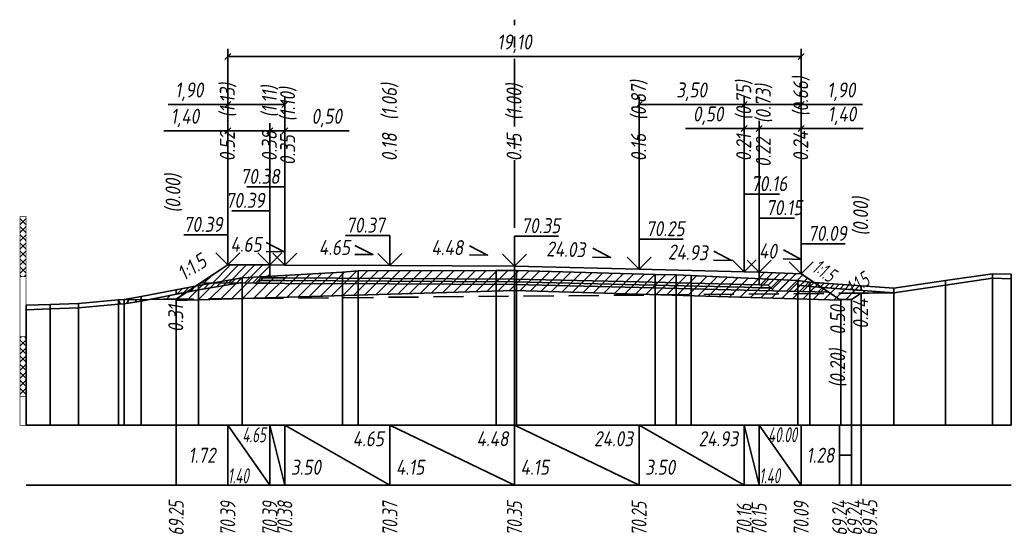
# Model space of a CAD drawing. Extents: x -717 to 1451, y -133302 to 233.
# Drawn here: x 78.9 to 244.1, y -7039.2 to -6953.5 of the extents above; entities that cross this region are included whole.
import ezdxf
from ezdxf.enums import TextEntityAlignment as Align

# ---------------------------------------------------------------- set-up
doc = ezdxf.new("R2010")
doc.units = 0
doc.linetypes.add('осевая2', pattern=[1.125, 0.75, -0.125, 0.125, -0.125])
doc.linetypes.add('штриховая', pattern=[0.75, 0.5, -0.25])
for name, color, linetype in [('Интерполированный поперечник', 2, 'Continuous'), ('Код_514', 1, 'Continuous'), ('Контур_0', 7, 'Continuous'), ('Контур_2521', 7, 'Continuous'), ('Контур_2564', 7, 'Continuous'), ('Контур_2660', 7, 'Continuous'), ('Контур_2665', 7, 'Continuous'), ('Контур_400', 7, 'Continuous'), ('Контур_508', 7, 'Continuous'), ('Контур_512', 7, 'Continuous'), ('Контур_513', 7, 'Continuous'), ('Контур_818', 7, 'Continuous'), ('Красный поперечник', 1, 'Continuous'), ('Линейка абсолютных высот', 7, 'Continuous'), ('Объём_2501', 7, 'Continuous'), ('Объём_2564', 7, 'Continuous'), ('Объём_2650', 7, 'Continuous'), ('Объём_2660', 7, 'Continuous'), ('Объём_2661', 7, 'Continuous'), ('Объём_2662', 7, 'Continuous'), ('Объём_2663', 7, 'Continuous'), ('Объём_2664', 7, 'Continuous'), ('Объём_2665', 7, 'Continuous'), ('Объём_2666', 7, 'Continuous'), ('Объём_2667', 7, 'Continuous'), ('Объём_2668', 7, 'Continuous'), ('Объём_2669', 7, 'Continuous'), ('Объём_2675', 7, 'Continuous'), ('Ось', 1, 'осевая2'), ('Откосы', 7, 'Continuous'), ('Отметки покрытия', 7, 'Continuous'), ('Рабочие отметки', 7, 'Continuous'), ('Рабочие отметки доп.', 7, 'Continuous'), ('Таблица', 7, 'Continuous'), ('Уклоны проезжей части', 7, 'Continuous'), ('Черный поперечник', 3, 'Continuous')]:
    doc.layers.add(name, color=color, linetype=linetype)
for name, color, linetype, true_color in [('Контур_2540', 2, 'Continuous', 0xffff00), ('Контур_2560', 2, 'Continuous', 0xffff00), ('Контур_2561', 7, 'Continuous', 0xff8040), ('Контур_2562', 3, 'Continuous', 0x00ff00), ('Контур_2563', 7, 'Continuous', 0xff8000), ('Контур_2570', 7, 'Continuous', 0x80ff00), ('Контур_2736', 4, 'Continuous', 0x00ffff), ('Контур_2737', 4, 'Continuous', 0x00ffff), ('Контур_2738', 4, 'Continuous', 0x00ffff), ('Контур_2739', 4, 'Continuous', 0x00ffff), ('Контур_2741', 4, 'Continuous', 0x00ffff), ('Контур_2742', 4, 'Continuous', 0x00ffff), ('Контур_2743', 4, 'Continuous', 0x00ffff), ('Контур_2744', 7, 'Continuous', 0xa4ffff), ('Контур_2745', 7, 'Continuous', 0xa4ffff), ('Контур_2747', 4, 'Continuous', 0x00ffff), ('Контур_2748', 4, 'Continuous', 0x00ffff), ('Контур_2749', 4, 'Continuous', 0x00ffff), ('Контур_2750', 4, 'Continuous', 0x00ffff), ('Контур_2751', 4, 'Continuous', 0x00ffff), ('Контур_2752', 4, 'Continuous', 0x00ffff), ('Контур_402', 7, 'Continuous', 0xff6464), ('Контур_703', 4, 'Continuous', 0x00ffff), ('Контур_705', 4, 'Continuous', 0x00ffff), ('Контур_707', 4, 'Continuous', 0x00ffff), ('Контур_720', 131, 'Continuous', 0xaaffff), ('Объём_2500', 7, 'Continuous', 0xc0c0c0), ('Объём_2520', 7, 'Continuous', 0x80ffff), ('Объём_2540', 2, 'Continuous', 0xffff00), ('Объём_2560', 2, 'Continuous', 0xffff00), ('Объём_2561', 7, 'Continuous', 0xff8040), ('Объём_2562', 3, 'Continuous', 0x00ff00), ('Объём_2563', 7, 'Continuous', 0xff8000), ('Объём_2570', 7, 'Continuous', 0x80ff00), ('Объём_2580', 3, 'Continuous', 0x00ff00), ('Объём_2600', 7, 'Continuous', 0x808000)]:
    doc.layers.add(name, color=color, linetype=linetype, true_color=true_color)
doc.styles.get("Standard").update_dxf_attribs({"font": 'txt', "height": 2.5})
doc.styles.add('М', font='romand.shx', dxfattribs={"width": 0.8, "oblique": 10, "height": 2.5})
doc.dimstyles.new('ISO-25', dxfattribs={"dimtxt": 2.5, "dimasz": 2.5, "dimexe": 1.25, "dimexo": 0.625, "dimtad": 1, "dimtxsty": 'Standard', "dimcen": 2.5, "dimadec": 0, "dimazin": 0, "dimtfac": 1, "dimtmove": 0, "dimatfit": 3, "dimfxl": 1, "dimarcsym": 0})

# ---------------------------------------------------------------- blocks, each defined once
blk = doc.blocks.new('_Oblique')
at = {"color": 0, "linetype": 'ByBlock', "lineweight": -2}
blk.add_line((-0.5, -0.5), (0.5, 0.5), dxfattribs=at)
blk = doc.blocks.new('*D145')
at = {"color": 0, "lineweight": -2, "transparency": 16777216}
for p, q in [((202.09, -6994.92), (202.09, -6970.3)), ((209.09, -6995.2), (209.09, -6970.3)), ((202.09, -6971.55), (209.09, -6971.55)), ((209.09, -6971.55), (219.44, -6971.55))]:
    blk.add_line(p, q, dxfattribs=at)
at = {"layer": 'Defpoints', "color": 0, "transparency": 16777216}
for p in [(209.09, -6971.55), (202.09, -6995.55), (209.09, -6995.83)]:
    blk.add_point(p, dxfattribs=at)
at = {"color": 0, "lineweight": -2, "transparency": 16777216, "rotation": 180}
blk.add_blockref('_Oblique', (202.09, -6971.55), dxfattribs=at)
at = {"color": 0, "lineweight": -2, "transparency": 16777216}
blk.add_blockref('_Oblique', (209.09, -6971.55), dxfattribs=at)
at = {"color": 0, "transparency": 16777216, "insert": (215.9, -6969.44), "char_height": 2.5, "width": 8.75, "attachment_point": 5, "style": 'М'}
blk.add_mtext('1,40', dxfattribs=at)
blk = doc.blocks.new('*D146')
at = {"color": 0, "lineweight": -2, "transparency": 16777216}
for p, q in [((113.59, -6993.71), (113.59, -6970.68)), ((120.59, -6993.74), (120.59, -6970.68)), ((113.59, -6971.93), (102.92, -6971.93)), ((120.59, -6971.93), (113.59, -6971.93))]:
    blk.add_line(p, q, dxfattribs=at)
at = {"layer": 'Defpoints', "color": 0, "transparency": 16777216}
for p in [(120.59, -6971.93), (113.59, -6994.33), (120.59, -6994.36)]:
    blk.add_point(p, dxfattribs=at)
at = {"color": 0, "lineweight": -2, "transparency": 16777216, "rotation": 180}
blk.add_blockref('_Oblique', (113.59, -6971.93), dxfattribs=at)
at = {"color": 0, "lineweight": -2, "transparency": 16777216}
blk.add_blockref('_Oblique', (120.59, -6971.93), dxfattribs=at)
at = {"color": 0, "transparency": 16777216, "insert": (106.46, -6969.82), "char_height": 2.5, "width": 8.75, "attachment_point": 5, "style": 'М'}
blk.add_mtext('1,40', dxfattribs=at)
blk = doc.blocks.new('*D147')
at = {"color": 0, "lineweight": -2, "transparency": 16777216}
for p, q in [((199.59, -6994.86), (199.59, -6970.3)), ((202.09, -6994.92), (202.09, -6970.3)), ((199.59, -6971.55), (189.85, -6971.55)), ((202.09, -6971.55), (199.59, -6971.55))]:
    blk.add_line(p, q, dxfattribs=at)
at = {"layer": 'Defpoints', "color": 0, "transparency": 16777216}
for p in [(202.09, -6971.55), (199.59, -6995.49), (202.09, -6995.55)]:
    blk.add_point(p, dxfattribs=at)
at = {"color": 0, "lineweight": -2, "transparency": 16777216, "rotation": 180}
blk.add_blockref('_Oblique', (199.59, -6971.55), dxfattribs=at)
at = {"color": 0, "lineweight": -2, "transparency": 16777216}
blk.add_blockref('_Oblique', (202.09, -6971.55), dxfattribs=at)
at = {"color": 0, "transparency": 16777216, "insert": (193.61, -6969.44), "char_height": 2.5, "width": 9.1667, "attachment_point": 5, "style": 'М'}
blk.add_mtext('0,50', dxfattribs=at)
blk = doc.blocks.new('*D148')
at = {"color": 0, "lineweight": -2, "transparency": 16777216}
for p, q in [((120.59, -6993.74), (120.59, -6970.68)), ((123.09, -6993.75), (123.09, -6970.68)), ((120.59, -6971.93), (123.09, -6971.93)), ((123.09, -6971.93), (133.83, -6971.93))]:
    blk.add_line(p, q, dxfattribs=at)
at = {"layer": 'Defpoints', "color": 0, "transparency": 16777216}
for p in [(123.09, -6971.93), (120.59, -6994.36), (123.09, -6994.38)]:
    blk.add_point(p, dxfattribs=at)
at = {"color": 0, "lineweight": -2, "transparency": 16777216, "rotation": 180}
blk.add_blockref('_Oblique', (120.59, -6971.93), dxfattribs=at)
at = {"color": 0, "lineweight": -2, "transparency": 16777216}
blk.add_blockref('_Oblique', (123.09, -6971.93), dxfattribs=at)
at = {"color": 0, "transparency": 16777216, "insert": (130.07, -6969.82), "char_height": 2.5, "width": 9.1667, "attachment_point": 5, "style": 'М'}
blk.add_mtext('0,50', dxfattribs=at)
blk = doc.blocks.new('*D149')
at = {"color": 0, "lineweight": -2, "transparency": 16777216}
for p, q in [((182.09, -6994.42), (182.09, -6966.3)), ((199.59, -6967.55), (182.09, -6967.55)), ((199.59, -6994.86), (199.59, -6966.3))]:
    blk.add_line(p, q, dxfattribs=at)
at = {"layer": 'Defpoints', "color": 0, "transparency": 16777216}
for p in [(182.09, -6967.55), (182.09, -6995.05), (199.59, -6995.49)]:
    blk.add_point(p, dxfattribs=at)
at = {"color": 0, "lineweight": -2, "transparency": 16777216, "rotation": 180}
blk.add_blockref('_Oblique', (182.09, -6967.55), dxfattribs=at)
at = {"color": 0, "lineweight": -2, "transparency": 16777216}
blk.add_blockref('_Oblique', (199.59, -6967.55), dxfattribs=at)
at = {"color": 0, "transparency": 16777216, "insert": (190.84, -6965.44), "char_height": 2.5, "width": 9.5833, "attachment_point": 5, "style": 'М'}
blk.add_mtext('3,50', dxfattribs=at)
blk = doc.blocks.new('*D150')
at = {"color": 0, "lineweight": -2, "transparency": 16777216}
for p, q in [((199.59, -6994.86), (199.59, -6966.3)), ((199.59, -6967.55), (209.09, -6967.55)), ((209.09, -6995.2), (209.09, -6966.3)), ((209.09, -6967.55), (219.32, -6967.55))]:
    blk.add_line(p, q, dxfattribs=at)
at = {"layer": 'Defpoints', "color": 0, "transparency": 16777216}
for p in [(199.59, -6967.55), (199.59, -6995.49), (209.09, -6995.83)]:
    blk.add_point(p, dxfattribs=at)
at = {"color": 0, "lineweight": -2, "transparency": 16777216, "rotation": 180}
blk.add_blockref('_Oblique', (199.59, -6967.55), dxfattribs=at)
at = {"color": 0, "lineweight": -2, "transparency": 16777216}
blk.add_blockref('_Oblique', (209.09, -6967.55), dxfattribs=at)
at = {"color": 0, "transparency": 16777216, "insert": (215.78, -6965.44), "char_height": 2.5, "width": 8.75, "attachment_point": 5, "style": 'М'}
blk.add_mtext('1,90', dxfattribs=at)
blk = doc.blocks.new('*D151')
at = {"color": 0, "lineweight": -2, "transparency": 16777216}
for p, q in [((113.59, -6967.55), (103.63, -6967.55)), ((113.59, -6993.71), (113.59, -6966.3)), ((123.09, -6967.55), (113.59, -6967.55)), ((123.09, -6993.75), (123.09, -6966.3))]:
    blk.add_line(p, q, dxfattribs=at)
at = {"layer": 'Defpoints', "color": 0, "transparency": 16777216}
for p in [(123.09, -6967.55), (113.59, -6994.33), (123.09, -6994.38)]:
    blk.add_point(p, dxfattribs=at)
at = {"color": 0, "lineweight": -2, "transparency": 16777216, "rotation": 180}
blk.add_blockref('_Oblique', (113.59, -6967.55), dxfattribs=at)
at = {"color": 0, "lineweight": -2, "transparency": 16777216}
blk.add_blockref('_Oblique', (123.09, -6967.55), dxfattribs=at)
at = {"color": 0, "transparency": 16777216, "insert": (107.17, -6965.44), "char_height": 2.5, "width": 8.75, "attachment_point": 5, "style": 'М'}
blk.add_mtext('1,90', dxfattribs=at)
blk = doc.blocks.new('*D152')
at = {"color": 0, "lineweight": -2, "transparency": 16777216}
for p, q in [((113.59, -6993.71), (113.59, -6958.3)), ((113.59, -6959.55), (209.09, -6959.55)), ((209.09, -6995.2), (209.09, -6958.3))]:
    blk.add_line(p, q, dxfattribs=at)
at = {"layer": 'Defpoints', "color": 0, "transparency": 16777216}
for p in [(209.09, -6959.55), (113.59, -6994.33), (209.09, -6995.83)]:
    blk.add_point(p, dxfattribs=at)
at = {"color": 0, "lineweight": -2, "transparency": 16777216, "rotation": 180}
blk.add_blockref('_Oblique', (113.59, -6959.55), dxfattribs=at)
at = {"color": 0, "lineweight": -2, "transparency": 16777216}
blk.add_blockref('_Oblique', (209.09, -6959.55), dxfattribs=at)
at = {"color": 0, "transparency": 16777216, "insert": (161.34, -6957.44), "char_height": 2.5, "width": 10.4167, "attachment_point": 5, "style": 'М'}
blk.add_mtext('19,10', dxfattribs=at)

msp = doc.modelspace()

# ---------------------------------------------------------------- hatches: boundary and pattern name
at = {"layer": 'Линейка абсолютных высот'}
h = msp.add_hatch(dxfattribs=at)
h.set_pattern_fill('ANSI37', scale=0.3, style=0)
h.paths.add_polyline_path([(80, -6996.238), (80, -6986.238), (79, -6986.238), (79, -6996.238)])
h = msp.add_hatch(dxfattribs=at)
h.set_pattern_fill('ANSI37', scale=0.3, style=0)
h.paths.add_polyline_path([(80, -7016.238), (80, -7006.238), (79, -7006.238), (79, -7016.238)])
at = {"layer": 'Объём_2563'}
h = msp.add_hatch(dxfattribs=at)
h.set_pattern_fill('ANSI31', color=256, scale=0.3)
h.paths.add_polyline_path([(119.091, -6996.445), (120.591, -6996.452), (120.591, -6994.302), (113.591, -6994.27), (109.048, -6997.299), (118.195, -6997.341)])
h = msp.add_hatch(dxfattribs=at)
h.set_pattern_fill('ANSI31', color=256, scale=0.3)
h.paths.add_polyline_path([(203.591, -6997.673), (204.514, -6998.596), (213.679, -6998.825), (209.091, -6995.766), (202.091, -6995.486), (202.091, -6997.636)])
at = {"layer": 'Объём_2570'}
h = msp.add_hatch(dxfattribs=at)
h.set_pattern_fill('ANSI31', color=256, scale=0.2)
h.paths.add_polyline_path([(116.005, -6997.2), (108.701, -6998.466), (105, -6999.18), (105, -6998.43), (108.701, -6997.716), (116.005, -6996.45)])
h = msp.add_hatch(dxfattribs=at)
h.set_pattern_fill('ANSI31', color=256, scale=0.2)
h.paths.add_polyline_path([(210.513, -6997.14), (219.066, -6997.78), (219.066, -6998.53), (210.513, -6997.89), (208.543, -6997.664), (208.543, -6996.914)])
at = {"layer": 'Объём_2600'}
h = msp.add_hatch(dxfattribs=at)
h.set_pattern_fill('ANSI31', color=6, scale=0.4)
h.paths.add_polyline_path([(161.341, -6998.539), (105, -7000.229), (105, -6999.997), (100.562, -7000.037), (108.701, -6998.466), (116.005, -6997.2), (116.005, -6996.45), (132.718, -6995.518), (135.319, -6995.286), (158.278, -6995.242), (161.341, -6995.243)])
h = msp.add_hatch(dxfattribs=at)
h.set_pattern_fill('ANSI31', color=6, scale=0.4)
h.paths.add_polyline_path([(215.696, -7000.033), (215.696, -7000.169), (161.341, -6998.539), (161.341, -6995.243), (161.655, -6995.243), (184.775, -6995.884), (188.261, -6995.956), (208.543, -6996.914), (208.543, -6997.664), (210.513, -6997.89), (224.501, -6998.936), (219.066, -6998.984), (217.493, -7000.033)])
h = msp.add_hatch(dxfattribs=at)
h.set_pattern_fill('HONEY', color=5, scale=0.3)
h.paths.add_polyline_path([(99.175, -7000.304), (96.355, -7000.784), (95.37, -7000.833), (95.37, -7000.083), (100.562, -7000.037)])

# ---------------------------------------------------------------- linework, layer by layer
at = {"layer": 'Интерполированный поперечник', "linetype": 'штриховая', "ltscale": 10, "flags": 128}
msp.add_lwpolyline([(95.37, -7000.083), (224.501, -6998.936)], dxfattribs=at)
at = {"layer": 'Код_514'}
for p, q in [((105, -7031), (105, -7021)), ((113.591, -7031), (113.591, -7021)), ((113.591, -7021), (120.591, -7031)), ((120.591, -7031), (120.591, -7021)), ((120.591, -7021), (123.091, -7031)), ((123.091, -7031), (123.091, -7021)), ((123.091, -7021), (140.591, -7031)), ((140.591, -7031), (140.591, -7021)), ((140.591, -7021), (161.341, -7031)), ((161.341, -7031), (161.341, -7021)), ((161.341, -7021), (182.091, -7031)), ((182.091, -7031), (182.091, -7021)), ((182.091, -7021), (199.591, -7031)), ((199.591, -7031), (199.591, -7021)), ((199.591, -7021), (202.091, -7031)), ((202.091, -7031), (202.091, -7021)), ((202.091, -7021), (209.091, -7031)), ((209.091, -7031), (209.091, -7021)), ((215.493, -7031), (215.493, -7021)), ((217.493, -7031), (217.493, -7021)), ((219.066, -7031), (219.066, -7021)), ((215.493, -7026), (217.493, -7026))]:
    msp.add_line(p, q, dxfattribs=at)
at = {"layer": 'Контур_0', "flags": 128}
for points in [[(113.591, -6994.27), (105, -6999.997), (105, -6999.997), (105, -6999.997), (105, -6999.997), (105, -6999.997), (105, -6999.997), (105, -6999.997), (105, -6999.997), (105, -6999.997), (105, -6999.997), (105, -6999.997), (105, -6999.997), (105, -6999.997), (105, -6999.997), (105, -6999.997)], [(113.591, -6994.27), (105, -6999.997), (105, -6999.997), (105, -6999.997), (105, -6999.997), (105, -6999.997), (105, -6999.997), (105, -6999.997), (105, -6999.997), (105, -6999.997), (105, -6999.997), (105, -6999.997), (105, -6999.997), (105, -6999.997), (105, -6999.997), (105, -6999.997), (105, -6999.997), (105, -6999.997), (105, -6999.997), (105, -6999.997), (105, -6999.997), (105, -6999.997), (105, -6999.997), (105, -6999.997), (105, -6999.997), (105, -6999.997), (105, -6999.997), (105, -6999.997), (105, -6999.997), (105, -6999.997)], [(113.591, -6994.27), (113.591, -6994.27)], [(161.341, -6994.489), (140.591, -6994.395), (123.091, -6994.314), (123.091, -6994.314), (123.091, -6994.314), (123.091, -6994.314), (123.091, -6994.314), (120.591, -6994.302), (120.591, -6996.452), (123.091, -6996.464), (123.091, -6996.464), (123.091, -6996.464), (123.091, -6996.464), (123.091, -6996.464), (123.091, -6996.464), (140.591, -6996.545), (161.341, -6996.639), (161.341, -6994.489)], [(161.341, -6994.489), (182.091, -6994.987), (199.591, -6995.423), (199.591, -6995.423), (199.591, -6995.423), (199.591, -6995.423), (199.591, -6995.423), (199.591, -6995.423), (202.091, -6995.486), (202.091, -6997.636), (199.591, -6997.573), (199.591, -6997.573), (199.591, -6997.573), (199.591, -6997.573), (199.591, -6997.573), (199.591, -6997.573), (182.091, -6997.137), (161.341, -6996.639), (161.341, -6994.489)], [(209.091, -6995.766), (209.091, -6995.766)], [(209.091, -6995.766), (213.987, -6999.03), (213.987, -6999.03), (213.987, -6999.03), (213.987, -6999.03), (213.987, -6999.03), (213.987, -6999.03), (213.987, -6999.03), (213.987, -6999.03), (213.987, -6999.03), (213.987, -6999.03), (213.987, -6999.03), (213.987, -6999.03), (213.987, -6999.03), (213.987, -6999.03), (215.493, -7000.033)], [(209.091, -6995.766), (213.987, -6999.03), (213.987, -6999.03), (213.987, -6999.03), (213.987, -6999.03), (213.987, -6999.03), (213.987, -6999.03), (213.987, -6999.03), (213.987, -6999.03), (213.987, -6999.03), (213.987, -6999.03), (213.987, -6999.03), (213.987, -6999.03), (213.987, -6999.03), (213.987, -6999.03), (215.493, -7000.033), (217.493, -7000.033), (219.066, -6998.984), (219.066, -6998.984), (219.066, -6998.984), (219.066, -6998.984), (219.066, -6998.984), (219.066, -6998.984), (219.066, -6998.984), (219.066, -6998.984), (219.066, -6998.984), (219.066, -6998.984), (219.066, -6998.984), (219.066, -6998.984), (219.066, -6998.984)], [(109.048, -6997.299), (118.195, -6997.341), (119.091, -6996.445), (120.591, -6996.452)], [(161.341, -6996.639), (140.591, -6996.545), (123.091, -6996.464), (123.091, -6996.464), (123.091, -6996.464), (123.091, -6996.464), (123.091, -6996.464), (123.091, -6996.464), (120.591, -6996.452), (119.091, -6996.445), (118.195, -6997.341), (120.591, -6997.352), (123.091, -6997.364), (123.091, -6997.364), (123.091, -6997.364), (123.091, -6997.364), (123.091, -6997.364), (123.091, -6997.364), (140.591, -6997.445), (161.341, -6997.539), (161.341, -6996.639)], [(161.341, -6996.639), (182.091, -6997.137), (199.591, -6997.573), (199.591, -6997.573), (199.591, -6997.573), (199.591, -6997.573), (199.591, -6997.573), (199.591, -6997.573), (202.091, -6997.636), (203.591, -6997.673), (204.514, -6998.596), (202.091, -6998.536), (199.591, -6998.473), (199.591, -6998.473), (199.591, -6998.473), (199.591, -6998.473), (199.591, -6998.473), (199.591, -6998.473), (182.091, -6998.037), (161.341, -6997.539), (161.341, -6996.639)], [(202.091, -6997.636), (203.591, -6997.673), (204.514, -6998.596), (213.679, -6998.825)]]:
    msp.add_lwpolyline(points, dxfattribs=at)
at = {"layer": 'Контур_2521', "color": 250, "flags": 128}
for points in [[(161.341, -6997.089), (140.591, -6996.995), (123.091, -6996.914), (123.091, -6996.914), (123.091, -6996.914), (123.091, -6996.914), (123.091, -6996.914), (123.091, -6996.914), (120.591, -6996.902), (118.643, -6996.893)], [(161.341, -6997.089), (182.091, -6997.587), (199.591, -6998.023), (199.591, -6998.023), (199.591, -6998.023), (199.591, -6998.023), (199.591, -6998.023), (199.591, -6998.023), (202.091, -6998.086), (204.053, -6998.135)]]:
    msp.add_lwpolyline(points, dxfattribs=at)
at = {"layer": 'Контур_2540', "flags": 128}
for points in [[(140.591, -6997.445), (123.091, -6997.364), (120.591, -6997.352), (118.195, -6997.341), (109.048, -6997.299), (105, -6999.997), (105, -7000.229), (161.341, -6998.539), (161.341, -6997.539), (140.591, -6997.445)], [(161.341, -6998.539), (215.696, -7000.169), (215.493, -7000.033), (213.679, -6998.825), (204.514, -6998.596), (202.091, -6998.536), (199.591, -6998.473), (182.091, -6998.037), (161.341, -6997.539), (161.341, -6998.539)]]:
    msp.add_lwpolyline(points, dxfattribs=at)
at = {"layer": 'Контур_2560', "flags": 128}
for points in [[(113.591, -6994.27), (113.591, -6994.27), (113.591, -6994.27), (120.591, -6994.302)], [(202.091, -6995.486), (209.091, -6995.766), (209.091, -6995.766), (209.091, -6995.766)]]:
    msp.add_lwpolyline(points, dxfattribs=at)
at = {"layer": 'Контур_2561', "flags": 128}
for points in [[(120.591, -6994.302), (120.591, -6994.302), (113.591, -6994.27), (113.591, -6994.27), (120.591, -6994.302)], [(202.091, -6995.486), (202.091, -6995.486), (209.091, -6995.766), (209.091, -6995.766), (202.091, -6995.486)]]:
    msp.add_lwpolyline(points, dxfattribs=at)
at = {"layer": 'Контур_2562', "flags": 128}
for points in [[(113.591, -6994.27), (113.591, -6994.27), (113.591, -6994.27), (113.591, -6994.27), (113.591, -6994.27)], [(209.091, -6995.766), (209.091, -6995.766), (209.091, -6995.766), (209.091, -6995.766), (209.091, -6995.766)]]:
    msp.add_lwpolyline(points, dxfattribs=at)
at = {"layer": 'Контур_2563', "flags": 128}
for points in [[(119.091, -6996.445), (120.591, -6996.452), (120.591, -6994.302), (113.591, -6994.27), (109.048, -6997.299), (118.195, -6997.341), (119.091, -6996.445)], [(203.591, -6997.673), (204.514, -6998.596), (213.679, -6998.825), (209.091, -6995.766), (202.091, -6995.486), (202.091, -6997.636), (203.591, -6997.673)]]:
    msp.add_lwpolyline(points, dxfattribs=at)
at = {"layer": 'Контур_2564', "flags": 128}
for points in [[(113.591, -6994.27), (120.591, -6994.302)], [(202.091, -6995.486), (209.091, -6995.766)]]:
    msp.add_lwpolyline(points, dxfattribs=at)
at = {"layer": 'Контур_2570', "flags": 128}
msp.add_lwpolyline([(80, -7001.75), (83.994, -7001.611), (88.698, -7001.468), (95.37, -7000.833), (96.355, -7000.784), (96.355, -7000.784), (99.175, -7000.304), (108.701, -6998.466), (116.005, -6997.2), (116.005, -6996.45), (132.718, -6995.518), (135.319, -6995.286), (158.278, -6995.242), (161.341, -6995.243), (161.655, -6995.243), (184.775, -6995.884), (188.261, -6995.956), (190.747, -6996.076), (208.543, -6996.914), (208.543, -6997.664), (210.513, -6997.89), (224.501, -6998.936), (224.501, -6998.936), (233.145, -6997.652), (240.93, -6996.523), (244.066, -6996.609)], dxfattribs=at)
at = {"layer": 'Контур_2660', "flags": 128}
for points in [[(105, -7000.229), (161.341, -6998.539)], [(161.341, -6998.539), (215.696, -7000.169)]]:
    msp.add_lwpolyline(points, dxfattribs=at)
at = {"layer": 'Контур_2665', "flags": 128}
for points in [[(113.591, -6994.27), (113.591, -6994.27)], [(209.091, -6995.766), (209.091, -6995.766)]]:
    msp.add_lwpolyline(points, dxfattribs=at)
at = {"layer": 'Контур_2736', "flags": 128}
for points in [[(113.591, -6994.27), (105, -6999.997)], [(209.091, -6995.766), (213.987, -6999.03)], [(213.987, -6999.03), (215.493, -7000.033)]]:
    msp.add_lwpolyline(points, dxfattribs=at)
at = {"layer": 'Контур_2737', "flags": 128}
for points in [[(213.987, -6999.03), (213.987, -6999.03)], [(105, -6999.997), (105, -6999.997)]]:
    msp.add_lwpolyline(points, dxfattribs=at)
at = {"layer": 'Контур_2738', "flags": 128}
for points in [[(213.987, -6999.03), (213.987, -6999.03)], [(105, -6999.997), (105, -6999.997)]]:
    msp.add_lwpolyline(points, dxfattribs=at)
at = {"layer": 'Контур_2739', "flags": 128}
for points in [[(213.987, -6999.03), (213.987, -6999.03)], [(105, -6999.997), (105, -6999.997)]]:
    msp.add_lwpolyline(points, dxfattribs=at)
at = {"layer": 'Контур_2741', "flags": 128}
for points in [[(219.066, -6998.984), (219.066, -6998.984)], [(105, -6999.997), (105, -6999.997)]]:
    msp.add_lwpolyline(points, dxfattribs=at)
at = {"layer": 'Контур_2742', "flags": 128}
for points in [[(219.066, -6998.984), (219.066, -6998.984)], [(105, -6999.997), (105, -6999.997)]]:
    msp.add_lwpolyline(points, dxfattribs=at)
at = {"layer": 'Контур_2743', "flags": 128}
for points in [[(219.066, -6998.984), (219.066, -6998.984)], [(105, -6999.997), (105, -6999.997)]]:
    msp.add_lwpolyline(points, dxfattribs=at)
at = {"layer": 'Контур_2744', "flags": 128}
for points in [[(219.066, -6998.984), (219.066, -6998.984)], [(219.066, -6998.984), (219.066, -6998.984)], [(219.066, -6998.984), (219.066, -6998.984)], [(219.066, -6998.984), (219.066, -6998.984)], [(219.066, -6998.984), (219.066, -6998.984)], [(219.066, -6998.984), (219.066, -6998.984)], [(105, -6999.997), (105, -6999.997)], [(105, -6999.997), (105, -6999.997)], [(105, -6999.997), (105, -6999.997)], [(105, -6999.997), (105, -6999.997)], [(105, -6999.997), (105, -6999.997)], [(105, -6999.997), (105, -6999.997)]]:
    msp.add_lwpolyline(points, dxfattribs=at)
at = {"layer": 'Контур_2745', "flags": 128}
for points in [[(213.987, -6999.03), (213.987, -6999.03)], [(213.987, -6999.03), (213.987, -6999.03)], [(213.987, -6999.03), (213.987, -6999.03)], [(213.987, -6999.03), (213.987, -6999.03)], [(213.987, -6999.03), (213.987, -6999.03)], [(213.987, -6999.03), (213.987, -6999.03)], [(105, -6999.997), (105, -6999.997)], [(105, -6999.997), (105, -6999.997)], [(105, -6999.997), (105, -6999.997)], [(105, -6999.997), (105, -6999.997)], [(105, -6999.997), (105, -6999.997)], [(105, -6999.997), (105, -6999.997)]]:
    msp.add_lwpolyline(points, dxfattribs=at)
at = {"layer": 'Контур_2747', "flags": 128}
for points in [[(213.987, -6999.03), (213.987, -6999.03)], [(105, -6999.997), (105, -6999.997)]]:
    msp.add_lwpolyline(points, dxfattribs=at)
at = {"layer": 'Контур_2748', "flags": 128}
for points in [[(213.987, -6999.03), (213.987, -6999.03)], [(105, -6999.997), (105, -6999.997)]]:
    msp.add_lwpolyline(points, dxfattribs=at)
at = {"layer": 'Контур_2749', "flags": 128}
for points in [[(213.987, -6999.03), (213.987, -6999.03)], [(105, -6999.997), (105, -6999.997)]]:
    msp.add_lwpolyline(points, dxfattribs=at)
at = {"layer": 'Контур_2750', "flags": 128}
for points in [[(219.066, -6998.984), (219.066, -6998.984)], [(105, -6999.997), (105, -6999.997)]]:
    msp.add_lwpolyline(points, dxfattribs=at)
at = {"layer": 'Контур_2751', "flags": 128}
for points in [[(219.066, -6998.984), (219.066, -6998.984)], [(105, -6999.997), (105, -6999.997)]]:
    msp.add_lwpolyline(points, dxfattribs=at)
at = {"layer": 'Контур_2752', "flags": 128}
for points in [[(219.066, -6998.984), (219.066, -6998.984)], [(105, -6999.997), (105, -6999.997)]]:
    msp.add_lwpolyline(points, dxfattribs=at)
at = {"layer": 'Контур_400', "flags": 128}
for points in [[(120.591, -6994.302), (123.091, -6994.314), (123.091, -6994.314), (123.091, -6994.314), (123.091, -6994.314), (123.091, -6994.314), (123.091, -6994.314), (140.591, -6994.395), (161.341, -6994.489)], [(161.341, -6994.489), (182.091, -6994.987), (199.591, -6995.423), (199.591, -6995.423), (199.591, -6995.423), (199.591, -6995.423), (199.591, -6995.423), (199.591, -6995.423), (202.091, -6995.486)]]:
    msp.add_lwpolyline(points, dxfattribs=at)
at = {"layer": 'Контур_402', "flags": 128}
msp.add_lwpolyline([(105, -7000.229), (161.341, -6998.539), (215.696, -7000.169)], dxfattribs=at)
at = {"layer": 'Контур_508', "flags": 128}
msp.add_lwpolyline([(105, -7000.229), (161.341, -6998.539), (215.696, -7000.169), (215.696, -7000.033), (217.493, -7000.033), (219.066, -6998.984)], dxfattribs=at)
at = {"layer": 'Контур_512', "flags": 128}
msp.add_lwpolyline([(105, -7000.229), (161.341, -6998.539), (215.696, -7000.169), (215.696, -7000.033), (217.493, -7000.033), (219.066, -6998.984)], dxfattribs=at)
at = {"layer": 'Контур_513', "flags": 128}
msp.add_lwpolyline([(105, -7000.229), (161.341, -6998.539), (215.696, -7000.169), (215.696, -7000.033), (217.493, -7000.033), (219.066, -6998.984)], dxfattribs=at)
at = {"layer": 'Контур_703', "flags": 128}
for points in [[(113.591, -6994.27), (105, -6999.997)], [(209.091, -6995.766), (213.987, -6999.03)], [(105, -6999.997), (105, -6999.997)]]:
    msp.add_lwpolyline(points, dxfattribs=at)
at = {"layer": 'Контур_705', "flags": 128}
for points in [[(213.987, -6999.03), (213.987, -6999.03)], [(105, -6999.997), (105, -6999.997)]]:
    msp.add_lwpolyline(points, dxfattribs=at)
at = {"layer": 'Контур_707', "flags": 128}
for points in [[(217.493, -7000.033), (219.066, -6998.984)], [(105, -6999.997), (105, -6999.997)]]:
    msp.add_lwpolyline(points, dxfattribs=at)
at = {"layer": 'Контур_720', "flags": 128}
for points in [[(105, -6999.997), (105, -6999.997)], [(215.493, -7000.033), (217.493, -7000.033)]]:
    msp.add_lwpolyline(points, dxfattribs=at)
at = {"layer": 'Контур_818', "flags": 128}
msp.add_lwpolyline([(105, -6999.18), (108.701, -6998.466), (116.005, -6997.2), (116.005, -6996.45), (132.718, -6995.518), (135.319, -6995.286), (158.278, -6995.242), (161.341, -6995.243), (161.655, -6995.243), (184.775, -6995.884), (188.261, -6995.956), (190.747, -6996.076), (208.543, -6996.914), (208.543, -6997.664), (210.513, -6997.89), (219.066, -6998.53)], dxfattribs=at)
at = {"layer": 'Красный поперечник'}
for p, q in [((105, -6999.997), (113.591, -6994.27)), ((113.591, -6994.27), (120.591, -6994.302)), ((120.591, -6994.302), (123.091, -6994.314)), ((123.091, -6994.314), (140.591, -6994.395)), ((140.591, -6994.395), (161.341, -6994.489)), ((161.341, -6994.489), (182.091, -6994.987)), ((182.091, -6994.987), (199.591, -6995.423)), ((199.591, -6995.423), (202.091, -6995.486)), ((202.091, -6995.486), (209.091, -6995.766)), ((209.091, -6995.766), (215.493, -7000.033)), ((161.341, -6998.539), (161.341, -7021)), ((217.493, -7000.033), (219.066, -6998.984)), ((219.066, -6998.984), (219.066, -7021)), ((105, -7000.229), (105, -7021)), ((215.493, -7000.033), (217.493, -7000.033)), ((215.696, -7000.033), (215.696, -7021)), ((215.696, -7000.169), (215.696, -7021)), ((217.493, -7000.033), (217.493, -7021))]:
    msp.add_line(p, q, dxfattribs=at)
at = {"layer": 'Линейка абсолютных высот', "color": 7, "const_width": 0.1, "flags": 128}
for points in [[(80, -6996.238), (80, -6986.238), (79, -6986.238), (79, -6996.238), (80, -6996.238)], [(80, -7006.238), (80, -6996.238), (79, -6996.238), (79, -7006.238), (80, -7006.238)], [(80, -7016.238), (80, -7006.238), (79, -7006.238), (79, -7016.238), (80, -7016.238)], [(80, -7021), (80, -7016.238), (79, -7016.238), (79, -7021), (80, -7021)]]:
    msp.add_lwpolyline(points, dxfattribs=at)
at = {"layer": 'Объём_2500', "flags": 128}
for points in [[(161.341, -6994.489), (140.591, -6994.395), (123.091, -6994.314), (123.091, -6994.314), (123.091, -6994.314), (123.091, -6994.314), (123.091, -6994.314), (120.591, -6994.302), (120.591, -6996.452), (123.091, -6996.464), (123.091, -6996.464), (123.091, -6996.464), (123.091, -6996.464), (123.091, -6996.464), (123.091, -6996.464), (140.591, -6996.545), (161.341, -6996.639), (161.341, -6994.489)], [(161.341, -6994.489), (182.091, -6994.987), (199.591, -6995.423), (199.591, -6995.423), (199.591, -6995.423), (199.591, -6995.423), (199.591, -6995.423), (199.591, -6995.423), (202.091, -6995.486), (202.091, -6997.636), (199.591, -6997.573), (199.591, -6997.573), (199.591, -6997.573), (199.591, -6997.573), (199.591, -6997.573), (199.591, -6997.573), (182.091, -6997.137), (161.341, -6996.639), (161.341, -6994.489)]]:
    msp.add_lwpolyline(points, dxfattribs=at)
at = {"layer": 'Объём_2501', "flags": 128}
for points in [[(120.591, -6994.302), (123.091, -6994.314), (123.091, -6994.314), (123.091, -6994.314), (123.091, -6994.314), (123.091, -6994.314), (123.091, -6994.314), (140.591, -6994.395), (161.341, -6994.489)], [(161.341, -6994.489), (182.091, -6994.987), (199.591, -6995.423), (199.591, -6995.423), (199.591, -6995.423), (199.591, -6995.423), (199.591, -6995.423), (199.591, -6995.423), (202.091, -6995.486)]]:
    msp.add_lwpolyline(points, dxfattribs=at)
at = {"layer": 'Объём_2520', "color": 250, "flags": 128}
for points in [[(161.341, -6996.639), (140.591, -6996.545), (123.091, -6996.464), (123.091, -6996.464), (123.091, -6996.464), (123.091, -6996.464), (123.091, -6996.464), (123.091, -6996.464), (120.591, -6996.452), (119.091, -6996.445), (118.195, -6997.341), (120.591, -6997.352), (123.091, -6997.364), (123.091, -6997.364), (123.091, -6997.364), (123.091, -6997.364), (123.091, -6997.364), (123.091, -6997.364), (140.591, -6997.445), (161.341, -6997.539), (161.341, -6996.639)], [(161.341, -6996.639), (182.091, -6997.137), (199.591, -6997.573), (199.591, -6997.573), (199.591, -6997.573), (199.591, -6997.573), (199.591, -6997.573), (199.591, -6997.573), (202.091, -6997.636), (203.591, -6997.673), (204.514, -6998.596), (202.091, -6998.536), (199.591, -6998.473), (199.591, -6998.473), (199.591, -6998.473), (199.591, -6998.473), (199.591, -6998.473), (199.591, -6998.473), (182.091, -6998.037), (161.341, -6997.539), (161.341, -6996.639)]]:
    msp.add_lwpolyline(points, dxfattribs=at)
at = {"layer": 'Объём_2540', "flags": 128}
for points in [[(140.591, -6997.445), (123.091, -6997.364), (120.591, -6997.352), (118.195, -6997.341), (109.048, -6997.299), (105, -6999.997), (105, -7000.229), (161.341, -6998.539), (161.341, -6997.539), (140.591, -6997.445)], [(161.341, -6998.539), (215.696, -7000.169), (215.493, -7000.033), (213.679, -6998.825), (204.514, -6998.596), (202.091, -6998.536), (199.591, -6998.473), (182.091, -6998.037), (161.341, -6997.539), (161.341, -6998.539)]]:
    msp.add_lwpolyline(points, dxfattribs=at)
at = {"layer": 'Объём_2560', "flags": 128}
for points in [[(113.591, -6994.27), (113.591, -6994.27), (113.591, -6994.27), (120.591, -6994.302)], [(202.091, -6995.486), (209.091, -6995.766), (209.091, -6995.766), (209.091, -6995.766)]]:
    msp.add_lwpolyline(points, dxfattribs=at)
at = {"layer": 'Объём_2561', "flags": 128}
for points in [[(120.591, -6994.302), (120.591, -6994.302), (113.591, -6994.27), (113.591, -6994.27), (120.591, -6994.302)], [(202.091, -6995.486), (202.091, -6995.486), (209.091, -6995.766), (209.091, -6995.766), (202.091, -6995.486)]]:
    msp.add_lwpolyline(points, dxfattribs=at)
at = {"layer": 'Объём_2562', "flags": 128}
for points in [[(113.591, -6994.27), (113.591, -6994.27), (113.591, -6994.27), (113.591, -6994.27), (113.591, -6994.27)], [(209.091, -6995.766), (209.091, -6995.766), (209.091, -6995.766), (209.091, -6995.766), (209.091, -6995.766)]]:
    msp.add_lwpolyline(points, dxfattribs=at)
at = {"layer": 'Объём_2563', "color": 250, "flags": 128}
for points in [[(119.091, -6996.445), (120.591, -6996.452), (120.591, -6994.302), (113.591, -6994.27), (109.048, -6997.299), (118.195, -6997.341), (119.091, -6996.445)], [(203.591, -6997.673), (204.514, -6998.596), (213.679, -6998.825), (209.091, -6995.766), (202.091, -6995.486), (202.091, -6997.636), (203.591, -6997.673)]]:
    msp.add_lwpolyline(points, dxfattribs=at)
at = {"layer": 'Объём_2564', "flags": 128}
for points in [[(113.591, -6994.27), (120.591, -6994.302)], [(202.091, -6995.486), (209.091, -6995.766)]]:
    msp.add_lwpolyline(points, dxfattribs=at)
at = {"layer": 'Объём_2570', "flags": 128}
for points in [[(116.005, -6997.2), (108.701, -6998.466), (105, -6999.18), (105, -6998.43), (108.701, -6997.716), (116.005, -6996.45), (116.005, -6997.2), (116.005, -6997.2)], [(210.513, -6997.14), (219.066, -6997.78), (219.066, -6998.53), (210.513, -6997.89), (208.543, -6997.664), (208.543, -6996.914), (210.513, -6997.14), (210.513, -6997.14)]]:
    msp.add_lwpolyline(points, dxfattribs=at)
at = {"layer": 'Объём_2580', "flags": 128}
for points in [[(113.591, -6994.27), (113.591, -6994.27)], [(209.091, -6995.766), (209.091, -6995.766)]]:
    msp.add_lwpolyline(points, dxfattribs=at)
at = {"layer": 'Объём_2600', "color": 5, "flags": 128}
msp.add_lwpolyline([(99.175, -7000.304), (96.355, -7000.784), (95.37, -7000.833), (95.37, -7000.083), (100.562, -7000.037), (99.175, -7000.304), (99.175, -7000.304)], dxfattribs=at)
at = {"layer": 'Объём_2650', "color": 6, "flags": 128}
for points in [[(161.341, -6998.539), (105, -7000.229), (105, -6999.997), (100.562, -7000.037), (108.701, -6998.466), (116.005, -6997.2), (116.005, -6996.45), (132.718, -6995.518), (135.319, -6995.286), (158.278, -6995.242), (161.341, -6995.243), (161.341, -6998.539), (161.341, -6998.539)], [(215.696, -7000.033), (215.696, -7000.169), (161.341, -6998.539), (161.341, -6995.243), (161.655, -6995.243), (184.775, -6995.884), (188.261, -6995.956), (208.543, -6996.914), (208.543, -6997.664), (210.513, -6997.89), (224.501, -6998.936), (219.066, -6998.984), (217.493, -7000.033), (215.696, -7000.033), (215.696, -7000.033)]]:
    msp.add_lwpolyline(points, dxfattribs=at)
at = {"layer": 'Объём_2660', "flags": 128}
for points in [[(105, -7000.229), (161.341, -6998.539)], [(161.341, -6998.539), (215.696, -7000.169)]]:
    msp.add_lwpolyline(points, dxfattribs=at)
at = {"layer": 'Объём_2661', "flags": 128}
for points in [[(113.591, -6994.27), (105, -6999.997)], [(209.091, -6995.766), (213.987, -6999.03), (215.493, -7000.033)]]:
    msp.add_lwpolyline(points, dxfattribs=at)
at = {"layer": 'Объём_2662', "flags": 128}
msp.add_lwpolyline([(217.493, -7000.033), (219.066, -6998.984)], dxfattribs=at)
at = {"layer": 'Объём_2663', "flags": 128}
msp.add_lwpolyline([(215.493, -7000.033), (217.493, -7000.033)], dxfattribs=at)
at = {"layer": 'Объём_2664', "flags": 128}
msp.add_lwpolyline([(215.493, -7000.033), (217.493, -7000.033)], dxfattribs=at)
at = {"layer": 'Объём_2665', "flags": 128}
for points in [[(113.591, -6994.27), (113.591, -6994.27)], [(209.091, -6995.766), (209.091, -6995.766)]]:
    msp.add_lwpolyline(points, dxfattribs=at)
at = {"layer": 'Объём_2666', "flags": 128}
for points in [[(113.591, -6994.27), (105, -6999.997)], [(209.091, -6995.766), (213.987, -6999.03)], [(213.987, -6999.03), (215.493, -7000.033)]]:
    msp.add_lwpolyline(points, dxfattribs=at)
at = {"layer": 'Объём_2667', "flags": 128}
for points in [[(213.987, -6999.03), (213.987, -6999.03)], [(219.066, -6998.984), (219.066, -6998.984)], [(105, -6999.997), (105, -6999.997)], [(105, -6999.997), (105, -6999.997)]]:
    msp.add_lwpolyline(points, dxfattribs=at)
at = {"layer": 'Объём_2668', "flags": 128}
for points in [[(213.987, -6999.03), (213.987, -6999.03)], [(219.066, -6998.984), (219.066, -6998.984)], [(105, -6999.997), (105, -6999.997)], [(105, -6999.997), (105, -6999.997)]]:
    msp.add_lwpolyline(points, dxfattribs=at)
at = {"layer": 'Объём_2669', "flags": 128}
for points in [[(213.987, -6999.03), (213.987, -6999.03)], [(219.066, -6998.984), (219.066, -6998.984)], [(105, -6999.997), (105, -6999.997)], [(105, -6999.997), (105, -6999.997)]]:
    msp.add_lwpolyline(points, dxfattribs=at)
at = {"layer": 'Объём_2675', "flags": 128}
for points in [[(213.987, -6999.03), (213.987, -6999.03)], [(213.987, -6999.03), (213.987, -6999.03)], [(213.987, -6999.03), (213.987, -6999.03)], [(213.987, -6999.03), (213.987, -6999.03)], [(213.987, -6999.03), (213.987, -6999.03)], [(213.987, -6999.03), (213.987, -6999.03)], [(219.066, -6998.984), (219.066, -6998.984)], [(219.066, -6998.984), (219.066, -6998.984)], [(219.066, -6998.984), (219.066, -6998.984)], [(219.066, -6998.984), (219.066, -6998.984)], [(219.066, -6998.984), (219.066, -6998.984)], [(219.066, -6998.984), (219.066, -6998.984)], [(105, -6999.997), (105, -6999.997)], [(105, -6999.997), (105, -6999.997)], [(105, -6999.997), (105, -6999.997)], [(105, -6999.997), (105, -6999.997)], [(105, -6999.997), (105, -6999.997)], [(105, -6999.997), (105, -6999.997)], [(105, -6999.997), (105, -6999.997)], [(105, -6999.997), (105, -6999.997)], [(105, -6999.997), (105, -6999.997)], [(105, -6999.997), (105, -6999.997)], [(105, -6999.997), (105, -6999.997)], [(105, -6999.997), (105, -6999.997)]]:
    msp.add_lwpolyline(points, dxfattribs=at)
at = {"layer": 'Ось', "ltscale": 15}
msp.add_line((161.341, -7004.971), (161.341, -6953.459), dxfattribs=at)
at = {"layer": 'Откосы', "color": 1, "flags": 128}
for points in [[(119.998, -6992.079), (122.998, -6992.093), (120.005, -6990.579)], [(134.764, -6992.554), (137.764, -6992.568), (134.771, -6991.054)], [(153.864, -6992.64), (156.864, -6992.654), (153.871, -6991.14)], [(174.333, -6992.983), (177.332, -6993.055), (174.369, -6991.483)], [(194.509, -6993.479), (197.508, -6993.554), (194.546, -6991.979)], [(206.084, -6993.251), (209.081, -6993.371), (206.144, -6991.753)]]:
    msp.add_lwpolyline(points, dxfattribs=at)
at = {"layer": 'Отметки покрытия', "color": 1}
for p, q in [((123.091, -6981.27), (116.741, -6981.27)), ((123.091, -6994.314), (123.091, -6981.27)), ((199.591, -6995.423), (199.591, -6982.486)), ((199.591, -6982.486), (205.491, -6982.486)), ((120.591, -6985.27), (114.241, -6985.27)), ((120.591, -6994.302), (120.591, -6985.27)), ((202.091, -6995.486), (202.091, -6986.486)), ((202.091, -6986.486), (207.991, -6986.486)), ((113.591, -6989.27), (106.241, -6989.27)), ((113.591, -6994.27), (113.591, -6989.27)), ((140.591, -6989.395), (133.191, -6989.395)), ((140.591, -6994.395), (140.591, -6989.395)), ((161.341, -6994.489), (161.341, -6989.489)), ((161.341, -6989.489), (168.691, -6989.489)), ((182.091, -6994.987), (182.091, -6989.987)), ((182.091, -6989.987), (189.441, -6989.987)), ((209.091, -6995.766), (209.091, -6990.766)), ((209.091, -6990.766), (216.441, -6990.766)), ((113.591, -6994.27), (111.591, -6992.27)), ((113.591, -6994.27), (115.591, -6992.27)), ((120.591, -6994.302), (118.591, -6992.302)), ((120.591, -6994.302), (122.591, -6992.302)), ((123.091, -6994.314), (121.091, -6992.314)), ((123.091, -6994.314), (125.091, -6992.314)), ((140.591, -6994.395), (138.591, -6992.395)), ((140.591, -6994.395), (142.591, -6992.395)), ((161.341, -6994.489), (159.341, -6992.489)), ((161.341, -6994.489), (163.341, -6992.489)), ((182.091, -6994.987), (180.091, -6992.987)), ((182.091, -6994.987), (184.091, -6992.987)), ((199.591, -6995.423), (197.591, -6993.423)), ((199.591, -6995.423), (201.591, -6993.423)), ((202.091, -6995.486), (200.091, -6993.486)), ((202.091, -6995.486), (204.091, -6993.486)), ((209.091, -6995.766), (207.091, -6993.766)), ((209.091, -6995.766), (211.091, -6993.766))]:
    msp.add_line(p, q, dxfattribs=at)
at = {"layer": 'Таблица'}
for p, q in [((80, -7021), (244.066, -7021)), ((80, -7031), (244.066, -7031))]:
    msp.add_line(p, q, dxfattribs=at)
at = {"layer": 'Черный поперечник', "color": 7}
for p, q in [((132.718, -6995.518), (132.718, -7021)), ((135.319, -6995.286), (135.319, -7021)), ((158.278, -6995.242), (158.278, -7021)), ((161.341, -6995.243), (161.341, -7021)), ((161.655, -6995.243), (161.655, -7021)), ((184.775, -6995.884), (184.775, -7021)), ((188.261, -6995.956), (188.261, -7021)), ((240.93, -6995.773), (240.93, -7021)), ((244.066, -6995.859), (244.066, -7021)), ((116.005, -6996.45), (116.005, -7021)), ((190.747, -6996.076), (190.747, -7021)), ((208.543, -6996.914), (208.543, -7021)), ((210.513, -6997.14), (210.513, -7021)), ((233.145, -6996.902), (233.145, -7021)), ((108.701, -6997.716), (108.701, -7021)), ((224.501, -6998.186), (224.501, -7021)), ((83.994, -7000.861), (83.994, -7021)), ((88.698, -7000.718), (88.698, -7021)), ((95.37, -7000.083), (95.37, -7021)), ((96.355, -7000.034), (96.355, -7021)), ((99.175, -6999.554), (99.175, -7021)), ((80, -7001), (80, -7021))]:
    msp.add_line(p, q, dxfattribs=at)
at = {"layer": 'Черный поперечник', "flags": 128}
msp.add_lwpolyline([(80, -7001), (83.994, -7000.861), (88.698, -7000.718), (95.37, -7000.083), (96.355, -7000.034), (99.175, -6999.554), (108.701, -6997.716), (116.005, -6996.45), (132.718, -6995.518), (135.319, -6995.286), (158.278, -6995.242), (161.341, -6995.243), (161.655, -6995.243), (184.775, -6995.884), (188.261, -6995.956), (190.747, -6996.076), (208.543, -6996.914), (210.513, -6997.14), (224.501, -6998.186), (233.145, -6996.902), (240.93, -6995.773), (244.066, -6995.859)], dxfattribs=at)

# ---------------------------------------------------------------- texts
at = {"layer": 'Код_514', "style": 'М', "oblique": 10}
for s, width, p in [('4.65', 0.6, (119.921, -7021.34)), ('4.65', 0.8, (139.591, -7022)), ('4.48', 0.8, (160.341, -7022)), ('24.03', 0.8, (181.091, -7022)), ('24.93', 0.8, (198.591, -7022)), ('40.00', 0.6, (208.421, -7021.34))]:
    msp.add_text(s, height=2.5, dxfattribs=dict(at, width=width)).set_placement(p, align=Align.TOP_RIGHT)
at = {"layer": 'Код_514', "style": 'М', "oblique": 10, "width": 0.8}
for s, p in [('1.72', (109.296, -7026)), ('1.28', (212.292, -7026))]:
    msp.add_text(s, height=2.5, dxfattribs=at).set_placement(p, align=Align.MIDDLE_CENTER)
at = {"layer": 'Код_514', "style": 'М', "oblique": 10}
for s, width, p in [('3.50', 0.8, (124.091, -7030)), ('4.15', 0.8, (141.591, -7030)), ('4.15', 0.8, (162.341, -7030)), ('3.50', 0.8, (183.091, -7030)), ('1.40', 0.6, (113.601, -7031.43)), ('1.40', 0.6, (202.101, -7031.43))]:
    msp.add_text(s, height=2.5, dxfattribs=dict(at, width=width)).set_placement(p, align=Align.BOTTOM_LEFT)
at = {"layer": 'Код_514', "style": 'М', "oblique": 10, "width": 0.7}
for s, p in [('69.25', (105, -7039.382)), ('70.39', (113.591, -7039.382)), ('70.39', (120.591, -7039.382)), ('70.38', (123.091, -7039.382)), ('70.37', (140.591, -7039.382)), ('70.35', (161.341, -7039.382)), ('70.25', (182.091, -7039.382)), ('70.15', (202.091, -7039.382)), ('70.09', (209.091, -7039.382)), ('69.24', (215.493, -7039.382)), ('69.24', (217.993, -7039.382)), ('69.45', (220.513, -7039.382)), ('70.16', (199.591, -7039.382))]:
    msp.add_text(s, height=2.5, rotation=90, dxfattribs=at).set_placement(p, align=Align.MIDDLE_LEFT)
at = {"layer": 'Отметки покрытия', "color": 1, "style": 'М', "oblique": 10, "width": 0.8}
for s, p in [('70.38', (122.232, -6981.539)), ('70.39', (119.732, -6985.539)), ('70.39', (112.732, -6989.539)), ('70.37', (139.732, -6989.664))]:
    msp.add_text(s, height=2.5, dxfattribs=at).set_placement(p, align=Align.BOTTOM_RIGHT)
for s, p in [('70.16', (200.732, -6982.754)), ('70.15', (203.232, -6986.754)), ('70.35', (162.482, -6989.757)), ('70.25', (183.232, -6990.256)), ('70.09', (210.232, -6991.034))]:
    msp.add_text(s, height=2.5, dxfattribs=at).set_placement(p, align=Align.BOTTOM_LEFT)
at = {"layer": 'Рабочие отметки', "color": 1, "style": 'М', "oblique": 10, "width": 0.8}
for s, p in [('0.52', (113.513, -6977.02)), ('0.38', (120.513, -6977.02)), ('0.35', (123.559, -6977.674)), ('0.18', (140.513, -6977.02)), ('0.15', (161.263, -6977.02)), ('0.16', (182.013, -6977.02)), ('0.21', (199.513, -6977.02)), ('0.24', (209.013, -6977.02)), ('0.22', (202.784, -6977.994))]:
    msp.add_text(s, height=2.5, rotation=90, dxfattribs=at).set_placement(p, align=Align.MIDDLE_LEFT)
for s, p in [('0.31', (104.922, -7000.928)), ('0.50', (215.165, -7000.964)), ('0.24', (218.988, -6999.915))]:
    msp.add_text(s, height=2.5, rotation=90, dxfattribs=at).set_placement(p, align=Align.MIDDLE_RIGHT)
at = {"layer": 'Рабочие отметки доп.', "color": 1, "style": 'М', "oblique": 10, "width": 0.8}
for s, p in [('(0.66)', (209.013, -6969.52)), ('(1.13)', (113.513, -6969.72)), ('(1.11)', (120.513, -6969.72)), ('(1.10)', (123.559, -6970.374)), ('(1.06)', (140.513, -6970.17)), ('(1.00)', (161.263, -6970.17)), ('(0.87)', (182.013, -6970.17)), ('(0.75)', (199.513, -6970.12)), ('(0.73)', (202.784, -6970.694)), ('(0.00)', (104.457, -6985.579)), ('(0.00)', (218.988, -6989.415))]:
    msp.add_text(s, height=2.5, rotation=90, dxfattribs=at).set_placement(p, align=Align.MIDDLE_LEFT)
msp.add_text('(0.20)', height=2.5, rotation=90, dxfattribs=at).set_placement((215.165, -7008.264), align=Align.MIDDLE_RIGHT)
at = {"layer": 'Уклоны проезжей части', "color": 1, "style": 'М', "oblique": 10}
for s, rotation, width, p in [('4.65', 359.73347, 0.8, (116.622, -6992.87)), ('4.65', 359.73347, 0.8, (131.354, -6993.381)), ('4.48', 359.74311, 0.8, (150.145, -6993.401)), ('24.03', 358.62348, 0.8, (169.841, -6993.697)), ('24.93', 358.5719, 0.8, (190.164, -6994.206)), ('40', 357.70938, 0.8, (203.492, -6993.967)), ('1:1.5', 33.69007, 0.8, (108.741, -6996.302)), ('1:1.5', 326.30994, 0.6, (211.823, -6996.936)), ('1:1.5', 33.69007, 0.6, (219.64, -6999.07))]:
    msp.add_text(s, height=2.5, rotation=rotation, dxfattribs=dict(at, width=width)).set_placement(p, align=Align.BOTTOM_CENTER)

# ---------------------------------------------------------------- dimensions: what is measured, and where the dimension line sits
at = {"color": 5}
dim = msp.add_linear_dim(base=(209.091, -6959.551), p1=(113.591, -6994.332), p2=(209.091, -6995.828), angle=180, dimstyle='ISO-25', override={"dimasz": 1, "dimlfac": 0.2, "dimzin": 0, "dimtxsty": 'М', "dimblk1": 'Oblique', "dimblk2": 'Oblique', "dimsah": 1}, dxfattribs=at)
dim.commit()
dim.dimension.update_dxf_attribs({"geometry": '*D152', "text_midpoint": (161.341, -6957.438)})
for base, p1, p2, picture, middle in [((123.091, -6967.551), (113.591, -6994.332), (123.091, -6994.377), '*D151', (107.175, -6967.551)), ((202.091, -6971.551), (199.591, -6995.486), (202.091, -6995.548), '*D147', (193.61, -6971.551)), ((209.091, -6971.551), (202.091, -6995.548), (209.091, -6995.828), '*D145', (215.899, -6971.551)), ((120.591, -6971.931), (113.591, -6994.332), (120.591, -6994.365), '*D146', (106.456, -6971.931)), ((123.091, -6971.931), (120.591, -6994.365), (123.091, -6994.377), '*D148', (130.065, -6971.931))]:
    dim = msp.add_linear_dim(base=base, p1=p1, p2=p2, angle=180, dimstyle='ISO-25', override={"dimasz": 1, "dimlfac": 0.2, "dimzin": 0, "dimtxsty": 'М', "dimblk1": 'Oblique', "dimblk2": 'Oblique', "dimsah": 1}, dxfattribs=at)
    dim.commit()
    dim.dimension.update_dxf_attribs({"geometry": picture, "text_midpoint": middle, "dimtype": 160})
dim = msp.add_linear_dim(base=(182.091, -6967.551), p1=(199.591, -6995.486), p2=(182.091, -6995.05), dimstyle='ISO-25', override={"dimasz": 1, "dimlfac": 0.2, "dimzin": 0, "dimtxsty": 'М', "dimblk1": 'Oblique', "dimblk2": 'Oblique', "dimsah": 1}, dxfattribs=at)
dim.commit()
dim.dimension.update_dxf_attribs({"geometry": '*D149', "text_midpoint": (190.841, -6965.438)})
dim = msp.add_linear_dim(base=(199.591, -6967.551), p1=(209.091, -6995.828), p2=(199.591, -6995.486), dimstyle='ISO-25', override={"dimasz": 1, "dimlfac": 0.2, "dimzin": 0, "dimtxsty": 'М', "dimblk1": 'Oblique', "dimblk2": 'Oblique', "dimsah": 1}, dxfattribs=at)
dim.commit()
dim.dimension.update_dxf_attribs({"geometry": '*D150', "text_midpoint": (215.777, -6967.551), "dimtype": 160})

doc.saveas('drawing.dxf')
